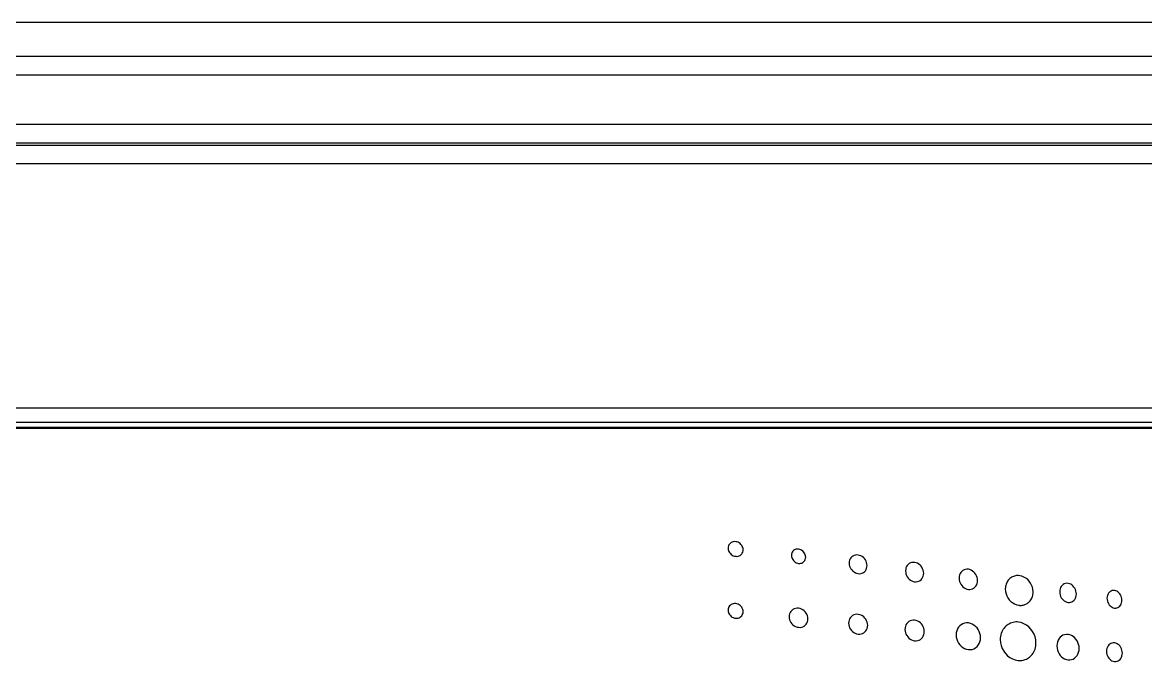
# Model space of a CAD drawing. Header units: inches. Extents: x 0.6 to 61.5, y 0.9 to 41.7.
# Drawn here: x 32.223 to 33.578, y 27.185 to 27.956 of the extents above; entities that cross this region are included whole.
import ezdxf

# ---------------------------------------------------------------- set-up
doc = ezdxf.new("R2010")
doc.units = ezdxf.units.IN
doc.header["$MEASUREMENT"] = 0
doc.layers.add('ARTWORK', color=2, linetype='Continuous')
doc.layers.add('OBJECT', color=7, linetype='Continuous')

msp = doc.modelspace()

# ---------------------------------------------------------------- linework, layer by layer
at = {"layer": 'ARTWORK'}
for points in [[(33.0836, 27.3118), (33.0836, 27.3118), (33.085, 27.3117), (33.0864, 27.3119), (33.0877, 27.3123), (33.0889, 27.3129), (33.0899, 27.3137), (33.0908, 27.3146), (33.0916, 27.3157), (33.0921, 27.3169), (33.0925, 27.3182), (33.0926, 27.3196), (33.0926, 27.3196), (33.0925, 27.3211), (33.0921, 27.3225), (33.0916, 27.3238), (33.0908, 27.325), (33.0899, 27.3262), (33.0889, 27.3272), (33.0877, 27.328), (33.0864, 27.3287), (33.085, 27.3292), (33.0836, 27.3294), (33.0836, 27.3294), (33.0821, 27.3295), (33.0807, 27.3293), (33.0794, 27.3289), (33.0782, 27.3283), (33.0772, 27.3276), (33.0763, 27.3266), (33.0755, 27.3255), (33.075, 27.3243), (33.0746, 27.323), (33.0745, 27.3216), (33.0745, 27.3216), (33.0746, 27.3201), (33.075, 27.3187), (33.0755, 27.3174), (33.0763, 27.3162), (33.0772, 27.315), (33.0782, 27.314), (33.0794, 27.3132), (33.0807, 27.3125), (33.0821, 27.312), (33.0836, 27.3118), (33.0836, 27.3118)], [(33.1594, 27.3033), (33.1594, 27.3033), (33.1608, 27.3032), (33.1621, 27.3034), (33.1633, 27.3037), (33.1645, 27.3043), (33.1655, 27.305), (33.1663, 27.3059), (33.167, 27.3069), (33.1675, 27.3081), (33.1679, 27.3094), (33.168, 27.3107), (33.168, 27.3107), (33.1679, 27.3122), (33.1675, 27.3135), (33.167, 27.3148), (33.1663, 27.316), (33.1655, 27.3172), (33.1645, 27.3182), (33.1633, 27.319), (33.1621, 27.3197), (33.1608, 27.3202), (33.1594, 27.3205), (33.1594, 27.3205), (33.158, 27.3206), (33.1567, 27.3205), (33.1555, 27.3201), (33.1544, 27.3196), (33.1534, 27.3188), (33.1525, 27.3179), (33.1518, 27.3169), (33.1513, 27.3157), (33.151, 27.3145), (33.1509, 27.3131), (33.1509, 27.3131), (33.151, 27.3117), (33.1513, 27.3103), (33.1518, 27.309), (33.1525, 27.3078), (33.1534, 27.3066), (33.1544, 27.3057), (33.1555, 27.3048), (33.1567, 27.3041), (33.158, 27.3036), (33.1594, 27.3033), (33.1594, 27.3033)], [(33.2313, 27.2909), (33.2313, 27.2909), (33.233, 27.2908), (33.2347, 27.291), (33.2362, 27.2915), (33.2376, 27.2922), (33.2389, 27.2932), (33.24, 27.2943), (33.2408, 27.2957), (33.2415, 27.2972), (33.2419, 27.2989), (33.242, 27.3006), (33.242, 27.3006), (33.2419, 27.3025), (33.2415, 27.3042), (33.2408, 27.3059), (33.24, 27.3075), (33.2389, 27.309), (33.2376, 27.3103), (33.2362, 27.3114), (33.2347, 27.3122), (33.233, 27.3129), (33.2313, 27.3133), (33.2313, 27.3133), (33.2295, 27.3134), (33.2279, 27.3132), (33.2263, 27.3127), (33.2249, 27.312), (33.2236, 27.3111), (33.2225, 27.3099), (33.2217, 27.3086), (33.221, 27.307), (33.2206, 27.3054), (33.2204, 27.3036), (33.2204, 27.3036), (33.2206, 27.3018), (33.221, 27.3), (33.2217, 27.2983), (33.2225, 27.2967), (33.2236, 27.2953), (33.2249, 27.294), (33.2263, 27.2929), (33.2279, 27.292), (33.2295, 27.2913), (33.2313, 27.2909), (33.2313, 27.2909)], [(33.2994, 27.2812), (33.2994, 27.2812), (33.3012, 27.2811), (33.3029, 27.2813), (33.3045, 27.2818), (33.3059, 27.2826), (33.3072, 27.2836), (33.3082, 27.2848), (33.3091, 27.2862), (33.3098, 27.2878), (33.3102, 27.2895), (33.3104, 27.2913), (33.3104, 27.2913), (33.3102, 27.2932), (33.3098, 27.2951), (33.3091, 27.2968), (33.3082, 27.2985), (33.3072, 27.3), (33.3059, 27.3013), (33.3045, 27.3024), (33.3029, 27.3034), (33.3012, 27.304), (33.2994, 27.3044), (33.2994, 27.3044), (33.2977, 27.3045), (33.296, 27.3043), (33.2944, 27.3038), (33.2929, 27.3031), (33.2917, 27.3021), (33.2906, 27.3009), (33.2897, 27.2995), (33.289, 27.2979), (33.2886, 27.2962), (33.2884, 27.2943), (33.2884, 27.2943), (33.2886, 27.2924), (33.289, 27.2906), (33.2897, 27.2888), (33.2906, 27.2871), (33.2917, 27.2856), (33.2929, 27.2843), (33.2944, 27.2832), (33.296, 27.2823), (33.2977, 27.2816), (33.2994, 27.2812), (33.2994, 27.2812)], [(33.3642, 27.2719), (33.3642, 27.2719), (33.366, 27.2718), (33.3677, 27.2721), (33.3693, 27.2726), (33.3708, 27.2734), (33.3721, 27.2744), (33.3732, 27.2757), (33.3741, 27.2771), (33.3747, 27.2788), (33.3752, 27.2806), (33.3753, 27.2825), (33.3753, 27.2825), (33.3752, 27.2845), (33.3747, 27.2864), (33.3741, 27.2882), (33.3732, 27.2899), (33.3721, 27.2914), (33.3708, 27.2928), (33.3693, 27.294), (33.3677, 27.295), (33.366, 27.2957), (33.3642, 27.2961), (33.3642, 27.2961), (33.3624, 27.2962), (33.3607, 27.2959), (33.3591, 27.2954), (33.3577, 27.2947), (33.3564, 27.2936), (33.3552, 27.2924), (33.3543, 27.2909), (33.3536, 27.2893), (33.3532, 27.2875), (33.3531, 27.2855), (33.3531, 27.2855), (33.3532, 27.2835), (33.3536, 27.2816), (33.3543, 27.2798), (33.3552, 27.2781), (33.3564, 27.2765), (33.3577, 27.2751), (33.3591, 27.2739), (33.3607, 27.273), (33.3624, 27.2723), (33.3642, 27.2719), (33.3642, 27.2719)], [(33.4252, 27.2527), (33.4252, 27.2527), (33.4254, 27.2527), (33.4256, 27.2527), (33.4258, 27.2526), (33.426, 27.2526), (33.4262, 27.2526), (33.4264, 27.2526), (33.4266, 27.2526), (33.4268, 27.2526), (33.427, 27.2526), (33.4272, 27.2526), (33.4272, 27.2526), (33.4283, 27.2526), (33.4293, 27.2527), (33.4304, 27.2529), (33.4314, 27.2532), (33.4324, 27.2535), (33.4334, 27.2539), (33.4343, 27.2544), (33.4352, 27.2549), (33.4361, 27.2555), (33.4369, 27.2562), (33.4369, 27.2562), (33.4379, 27.2572), (33.4388, 27.2582), (33.4396, 27.2593), (33.4403, 27.2605), (33.4409, 27.2618), (33.4414, 27.2631), (33.4418, 27.2645), (33.4421, 27.2659), (33.4423, 27.2673), (33.4423, 27.2688), (33.4423, 27.2688), (33.4421, 27.2717), (33.4415, 27.2745), (33.4405, 27.2771), (33.4393, 27.2795), (33.4376, 27.2818), (33.4358, 27.2838), (33.4337, 27.2855), (33.4313, 27.2868), (33.4288, 27.2878), (33.4262, 27.2884), (33.4262, 27.2884), (33.4248, 27.2886), (33.4236, 27.2886), (33.4223, 27.2885), (33.421, 27.2883), (33.4198, 27.288), (33.4186, 27.2876), (33.4175, 27.2871), (33.4164, 27.2865), (33.4153, 27.2858), (33.4143, 27.285), (33.4143, 27.285), (33.4133, 27.2841), (33.4124, 27.283), (33.4116, 27.2819), (33.4109, 27.2807), (33.4103, 27.2794), (33.4098, 27.2781), (33.4094, 27.2767), (33.4091, 27.2753), (33.4089, 27.2738), (33.4088, 27.2724), (33.4088, 27.2724), (33.409, 27.2695), (33.4097, 27.2667), (33.4106, 27.2641), (33.412, 27.2616), (33.4136, 27.2594), (33.4155, 27.2574), (33.4177, 27.2557), (33.42, 27.2543), (33.4225, 27.2533), (33.4252, 27.2527), (33.4252, 27.2527)], [(33.4845, 27.2561), (33.4845, 27.2561), (33.4861, 27.256), (33.4877, 27.2563), (33.4891, 27.2568), (33.4904, 27.2575), (33.4916, 27.2585), (33.4926, 27.2597), (33.4934, 27.2611), (33.494, 27.2627), (33.4944, 27.2644), (33.4945, 27.2662), (33.4945, 27.2662), (33.4944, 27.2681), (33.494, 27.2699), (33.4934, 27.2717), (33.4926, 27.2733), (33.4916, 27.2747), (33.4904, 27.2761), (33.4891, 27.2772), (33.4877, 27.2781), (33.4861, 27.2787), (33.4845, 27.2791), (33.4845, 27.2791), (33.4829, 27.2792), (33.4813, 27.279), (33.4799, 27.2785), (33.4785, 27.2777), (33.4773, 27.2767), (33.4763, 27.2755), (33.4755, 27.2741), (33.4749, 27.2726), (33.4745, 27.2708), (33.4744, 27.269), (33.4744, 27.269), (33.4745, 27.2671), (33.4749, 27.2653), (33.4755, 27.2635), (33.4763, 27.2619), (33.4773, 27.2604), (33.4785, 27.2591), (33.4799, 27.258), (33.4813, 27.2571), (33.4829, 27.2565), (33.4845, 27.2561), (33.4845, 27.2561)], [(33.5405, 27.2494), (33.5405, 27.2494), (33.5419, 27.2494), (33.5433, 27.2496), (33.5446, 27.2501), (33.5458, 27.2508), (33.5468, 27.2517), (33.5477, 27.2528), (33.5484, 27.2541), (33.549, 27.2555), (33.5493, 27.2571), (33.5494, 27.2588), (33.5494, 27.2588), (33.5493, 27.2605), (33.549, 27.2621), (33.5484, 27.2637), (33.5477, 27.2652), (33.5468, 27.2665), (33.5458, 27.2677), (33.5446, 27.2688), (33.5433, 27.2696), (33.5419, 27.2702), (33.5405, 27.2705), (33.5405, 27.2705), (33.539, 27.2706), (33.5376, 27.2704), (33.5363, 27.2699), (33.5351, 27.2692), (33.5341, 27.2683), (33.5332, 27.2672), (33.5325, 27.2659), (33.5319, 27.2645), (33.5316, 27.2629), (33.5314, 27.2612), (33.5314, 27.2612), (33.5316, 27.2595), (33.5319, 27.2578), (33.5325, 27.2562), (33.5332, 27.2547), (33.5341, 27.2534), (33.5351, 27.2522), (33.5363, 27.2512), (33.5376, 27.2504), (33.539, 27.2498), (33.5405, 27.2494), (33.5405, 27.2494)], [(33.0836, 27.2371), (33.0836, 27.2371), (33.085, 27.237), (33.0864, 27.2372), (33.0877, 27.2376), (33.0889, 27.2382), (33.0899, 27.239), (33.0908, 27.2399), (33.0916, 27.241), (33.0921, 27.2422), (33.0925, 27.2435), (33.0926, 27.2449), (33.0926, 27.2449), (33.0925, 27.2464), (33.0921, 27.2478), (33.0916, 27.2491), (33.0908, 27.2503), (33.0899, 27.2515), (33.0889, 27.2524), (33.0877, 27.2533), (33.0864, 27.254), (33.085, 27.2545), (33.0836, 27.2547), (33.0836, 27.2547), (33.0821, 27.2548), (33.0807, 27.2546), (33.0794, 27.2542), (33.0782, 27.2536), (33.0772, 27.2529), (33.0763, 27.2519), (33.0755, 27.2509), (33.075, 27.2496), (33.0746, 27.2483), (33.0745, 27.2469), (33.0745, 27.2469), (33.0746, 27.2454), (33.075, 27.244), (33.0755, 27.2427), (33.0763, 27.2415), (33.0772, 27.2403), (33.0782, 27.2393), (33.0794, 27.2385), (33.0807, 27.2378), (33.0821, 27.2373), (33.0836, 27.2371), (33.0836, 27.2371)], [(33.1594, 27.2262), (33.1594, 27.2262), (33.1613, 27.2261), (33.163, 27.2264), (33.1647, 27.2269), (33.1662, 27.2277), (33.1675, 27.2287), (33.1686, 27.2299), (33.1695, 27.2313), (33.1702, 27.2328), (33.1707, 27.2346), (33.1708, 27.2364), (33.1708, 27.2364), (33.1707, 27.2383), (33.1702, 27.2401), (33.1695, 27.2418), (33.1686, 27.2434), (33.1675, 27.2449), (33.1662, 27.2461), (33.1647, 27.2472), (33.163, 27.2481), (33.1613, 27.2487), (33.1594, 27.2491), (33.1594, 27.2491), (33.1576, 27.2492), (33.1558, 27.2489), (33.1542, 27.2484), (33.1527, 27.2476), (33.1514, 27.2466), (33.1502, 27.2454), (33.1493, 27.244), (33.1486, 27.2425), (33.1482, 27.2407), (33.148, 27.2389), (33.148, 27.2389), (33.1482, 27.237), (33.1486, 27.2352), (33.1493, 27.2335), (33.1502, 27.2318), (33.1514, 27.2304), (33.1527, 27.2291), (33.1542, 27.228), (33.1558, 27.2271), (33.1576, 27.2265), (33.1594, 27.2262), (33.1594, 27.2262)], [(33.2313, 27.2179), (33.2313, 27.2179), (33.2332, 27.2178), (33.2349, 27.2181), (33.2366, 27.2186), (33.2381, 27.2194), (33.2394, 27.2205), (33.2406, 27.2218), (33.2415, 27.2232), (33.2422, 27.2249), (33.2426, 27.2266), (33.2428, 27.2286), (33.2428, 27.2286), (33.2426, 27.2305), (33.2422, 27.2324), (33.2415, 27.2341), (33.2406, 27.2358), (33.2394, 27.2373), (33.2381, 27.2387), (33.2366, 27.2398), (33.2349, 27.2407), (33.2332, 27.2413), (33.2313, 27.2417), (33.2313, 27.2417), (33.2294, 27.2418), (33.2276, 27.2415), (33.226, 27.241), (33.2245, 27.2402), (33.2231, 27.2391), (33.222, 27.2379), (33.221, 27.2364), (33.2203, 27.2348), (33.2199, 27.233), (33.2197, 27.2311), (33.2197, 27.2311), (33.2199, 27.2291), (33.2203, 27.2272), (33.221, 27.2254), (33.222, 27.2238), (33.2231, 27.2222), (33.2245, 27.2209), (33.226, 27.2198), (33.2276, 27.2189), (33.2294, 27.2182), (33.2313, 27.2179), (33.2313, 27.2179)], [(33.2994, 27.21), (33.2994, 27.21), (33.3013, 27.2099), (33.3031, 27.2102), (33.3048, 27.2108), (33.3063, 27.2116), (33.3077, 27.2127), (33.3088, 27.214), (33.3098, 27.2156), (33.3105, 27.2173), (33.3109, 27.2191), (33.3111, 27.2211), (33.3111, 27.2211), (33.3109, 27.2231), (33.3105, 27.2251), (33.3098, 27.2269), (33.3088, 27.2286), (33.3077, 27.2302), (33.3063, 27.2316), (33.3048, 27.2328), (33.3031, 27.2337), (33.3013, 27.2344), (33.2994, 27.2348), (33.2994, 27.2348), (33.2975, 27.2348), (33.2957, 27.2345), (33.2941, 27.234), (33.2925, 27.2331), (33.2912, 27.232), (33.29, 27.2307), (33.289, 27.2292), (33.2883, 27.2275), (33.2879, 27.2256), (33.2877, 27.2236), (33.2877, 27.2236), (33.2879, 27.2216), (33.2883, 27.2196), (33.289, 27.2178), (33.29, 27.2161), (33.2912, 27.2145), (33.2925, 27.2131), (33.2941, 27.2119), (33.2957, 27.211), (33.2975, 27.2103), (33.2994, 27.21), (33.2994, 27.21)], [(33.3643, 27.1992), (33.3643, 27.1992), (33.3667, 27.1992), (33.3689, 27.1995), (33.371, 27.2003), (33.373, 27.2014), (33.3747, 27.2028), (33.3762, 27.2045), (33.3774, 27.2065), (33.3782, 27.2087), (33.3788, 27.2111), (33.379, 27.2137), (33.379, 27.2137), (33.3788, 27.2163), (33.3782, 27.2188), (33.3774, 27.2212), (33.3762, 27.2235), (33.3747, 27.2255), (33.373, 27.2273), (33.371, 27.2288), (33.3689, 27.23), (33.3667, 27.2309), (33.3643, 27.2314), (33.3643, 27.2314), (33.3619, 27.2315), (33.3596, 27.2311), (33.3574, 27.2304), (33.3555, 27.2293), (33.3538, 27.2279), (33.3523, 27.2262), (33.3511, 27.2242), (33.3502, 27.2219), (33.3496, 27.2195), (33.3494, 27.2169), (33.3494, 27.2169), (33.3496, 27.2143), (33.3502, 27.2117), (33.3511, 27.2093), (33.3523, 27.2071), (33.3538, 27.205), (33.3555, 27.2032), (33.3574, 27.2017), (33.3596, 27.2005), (33.3619, 27.1997), (33.3643, 27.1992), (33.3643, 27.1992)], [(33.424, 27.1861), (33.424, 27.1861), (33.4242, 27.1861), (33.4245, 27.1861), (33.4247, 27.1861), (33.4249, 27.1861), (33.4251, 27.186), (33.4253, 27.186), (33.4255, 27.186), (33.4257, 27.186), (33.4259, 27.186), (33.4261, 27.186), (33.4261, 27.186), (33.4275, 27.1861), (33.4289, 27.1862), (33.4303, 27.1865), (33.4316, 27.1868), (33.4329, 27.1873), (33.4342, 27.1878), (33.4354, 27.1884), (33.4366, 27.1892), (33.4378, 27.19), (33.4388, 27.1909), (33.4388, 27.1909), (33.4401, 27.1922), (33.4412, 27.1935), (33.4423, 27.195), (33.4432, 27.1965), (33.4439, 27.1982), (33.4446, 27.1999), (33.4451, 27.2016), (33.4454, 27.2035), (33.4457, 27.2053), (33.4457, 27.2073), (33.4457, 27.2073), (33.4455, 27.211), (33.4447, 27.2146), (33.4434, 27.218), (33.4417, 27.2212), (33.4396, 27.2241), (33.4371, 27.2266), (33.4343, 27.2288), (33.4313, 27.2305), (33.4281, 27.2318), (33.4246, 27.2325), (33.4246, 27.2325), (33.423, 27.2326), (33.4213, 27.2326), (33.4197, 27.2324), (33.4182, 27.2321), (33.4166, 27.2317), (33.4151, 27.2312), (33.4137, 27.2305), (33.4123, 27.2297), (33.4109, 27.2288), (33.4097, 27.2278), (33.4097, 27.2278), (33.4084, 27.2265), (33.4072, 27.2252), (33.4062, 27.2237), (33.4053, 27.2221), (33.4045, 27.2205), (33.4039, 27.2188), (33.4033, 27.217), (33.403, 27.2152), (33.4027, 27.2133), (33.4027, 27.2113), (33.4027, 27.2113), (33.4029, 27.2076), (33.4038, 27.204), (33.4051, 27.2005), (33.4068, 27.1973), (33.4089, 27.1944), (33.4114, 27.1919), (33.4142, 27.1897), (33.4173, 27.188), (33.4206, 27.1868), (33.424, 27.1861), (33.424, 27.1861)], [(33.4845, 27.1869), (33.4845, 27.1869), (33.4867, 27.1868), (33.4888, 27.1872), (33.4907, 27.1879), (33.4924, 27.189), (33.494, 27.1904), (33.4953, 27.192), (33.4964, 27.1939), (33.4972, 27.196), (33.4977, 27.1983), (33.4979, 27.2007), (33.4979, 27.2007), (33.4977, 27.2032), (33.4972, 27.2056), (33.4964, 27.2079), (33.4953, 27.21), (33.494, 27.212), (33.4924, 27.2137), (33.4907, 27.2151), (33.4888, 27.2162), (33.4867, 27.2171), (33.4845, 27.2175), (33.4845, 27.2175), (33.4824, 27.2176), (33.4803, 27.2172), (33.4783, 27.2165), (33.4766, 27.2155), (33.475, 27.2141), (33.4736, 27.2125), (33.4725, 27.2106), (33.4717, 27.2084), (33.4712, 27.2061), (33.471, 27.2037), (33.471, 27.2037), (33.4712, 27.2011), (33.4717, 27.1987), (33.4725, 27.1964), (33.4736, 27.1943), (33.475, 27.1923), (33.4766, 27.1906), (33.4783, 27.1892), (33.4803, 27.1881), (33.4824, 27.1873), (33.4845, 27.1869), (33.4845, 27.1869)], [(33.5405, 27.1849), (33.5405, 27.1849), (33.542, 27.1848), (33.5435, 27.1851), (33.5449, 27.1856), (33.5461, 27.1864), (33.5472, 27.1874), (33.5482, 27.1886), (33.549, 27.19), (33.5495, 27.1915), (33.5499, 27.1932), (33.55, 27.195), (33.55, 27.195), (33.5499, 27.1969), (33.5495, 27.1986), (33.549, 27.2003), (33.5482, 27.2019), (33.5472, 27.2033), (33.5461, 27.2045), (33.5449, 27.2056), (33.5435, 27.2064), (33.542, 27.207), (33.5405, 27.2073), (33.5405, 27.2073), (33.5389, 27.2073), (33.5374, 27.2071), (33.536, 27.2066), (33.5348, 27.2058), (33.5336, 27.2048), (33.5327, 27.2036), (33.5319, 27.2022), (33.5313, 27.2006), (33.5309, 27.199), (33.5308, 27.1971), (33.5308, 27.1971), (33.5309, 27.1953), (33.5313, 27.1935), (33.5319, 27.1918), (33.5327, 27.1903), (33.5336, 27.1889), (33.5348, 27.1876), (33.536, 27.1866), (33.5374, 27.1857), (33.5389, 27.1852), (33.5405, 27.1849), (33.5405, 27.1849)]]:
    msp.add_lwpolyline(points, dxfattribs=at)
at = {"layer": 'OBJECT'}
for p, q in [((34.1582, 27.9558), (1.3042, 27.9558)), ((34.1582, 27.9556), (1.3042, 27.9556)), ((1.3042, 27.915), (34.1582, 27.915)), ((34.1582, 27.8924), (1.3042, 27.8924)), ((1.3042, 27.833), (34.1582, 27.833)), ((34.1582, 27.8104), (1.3042, 27.8104)), ((1.3042, 27.8078), (34.1582, 27.8078)), ((34.1582, 27.7852), (1.3042, 27.7852)), ((1.3042, 27.4911), (34.1582, 27.4911)), ((1.3042, 27.4738), (34.1582, 27.4738)), ((34.1572, 27.4671), (1.3112, 27.4671)), ((34.1572, 27.466), (1.3112, 27.466))]:
    msp.add_line(p, q, dxfattribs=at)

doc.saveas('drawing.dxf')
